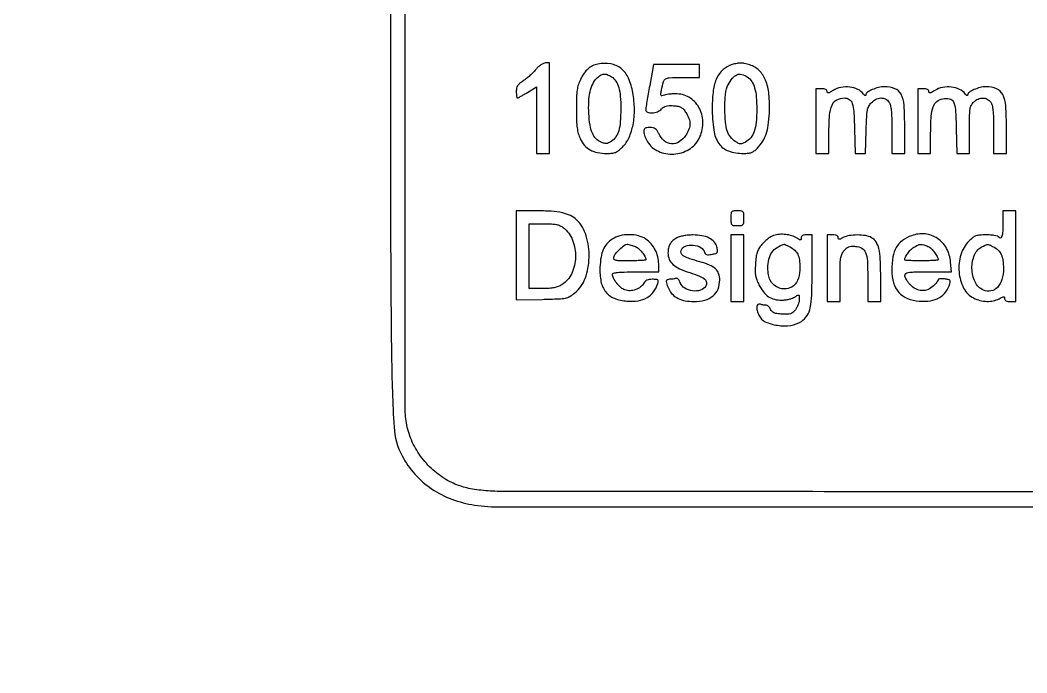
# Model space of a CAD drawing. Extents: x 56 to 1133, y 13 to 780.
# Drawn here: x 960.11 to 1006.15, y 685.38 to 715.21 of the extents above; entities that cross this region are included whole.
import ezdxf

# ---------------------------------------------------------------- set-up
doc = ezdxf.new("R2010")
doc.units = 0
doc.header["$MEASUREMENT"] = 0

msp = doc.modelspace()

# ---------------------------------------------------------------- linework, layer by layer
for points in [[(1017.40694, 575.895877, -0.000001), (1070.584681, 576.252606, -0.000002), (1122.697079, 576.601864, -0.000762)], [(949.508039, 401.901185, -0.000001), (949.529232, 360.757398, -0.000095)], [(949.909968, 360.762414, -0.000001), (949.931161, 401.901185, -0.259795)], [(529.032925, 286.436984, -0.000002), (529.83462, 265.012438, -0.000004), (530.769888, 240.009811, -0.000003), (531.839084, 211.4154, 0.000001), (532.991169, 180.601107, 0.000001), (534.178651, 148.843697, 0.000001), (535.23949, 120.47627, 0.000003), (535.941746, 101.701946, 0.000115)], [(1130.14234, 577.288816, 0.000001), (1112.945079, 577.188951, 0.000111)], [(1054.539, 779.665964, 0.000045), (1012.645805, 779.660199, 0.000367), (993.484772, 779.641753, 0.000073), (980.860027, 779.618477, 0.065274), (980.269703, 779.539886, 0.068288), (979.221637, 779.097905, 0.065374), (978.313972, 778.384684, 0.064634), (977.612773, 777.452935, 0.064077), (977.170214, 776.370364, 0.064089), (977.092796, 775.787679, 0.000248), (977.068698, 769.076013, 0.000682), (977.050804, 758.73792, 0.000086), (977.046404, 736.355024, 0.000079), (977.050394, 706.439779, 0.003156), (977.093901, 699.852335, 0.011139), (977.208069, 696.609751, 0.108434), (977.576789, 695.295359, 0.060292), (978.162521, 694.457229, 0.061293), (978.928359, 693.788287, 0.059922), (979.849985, 693.313348, 0.053366), (980.8947, 693.047141, 0.035728), (982.119406, 692.959489, 0.000005), (1054.580027, 692.958571, 0.000005), (1127.038215, 692.959144, 0.035582)], [(709.138363, 517.551959, 0.000072), (709.121796, 442.82444, 0.000019), (709.1172, 324.090018, -0.000009), (709.114218, 161.564965, -0.000147)], [(709.450724, 554.916273, 0.000002), (709.414274, 575.305401, 0.198447)], [(528.70788, 577.073614, 0.000003), (528.686579, 549.005158, 0.000159)], [(1130.319428, 549.297508, 0.000003), (1130.298148, 577.178284, 0.310328)], [(999.895262, 130.411957, -0.000016), (999.889323, 214.686923, -0.00001), (999.8874, 314.7966)], [(1055.1312, 693.652906, -0.000069), (1021.112034, 693.6461, -0.000238), (999.008298, 693.655279, -0.000033), (982.023297, 693.671557, -0.028092), (981.197714, 693.718829, -0.013466), (980.791635, 693.776176, -0.022569), (980.454763, 693.848808, -0.024887), (980.150267, 693.945424, -0.022067), (979.844114, 694.075276, -0.059124), (979.149334, 694.514145, -0.053227), (978.548775, 695.117647, -0.05326), (978.089482, 695.833922, -0.059366), (977.811922, 696.605856, -0.056694), (977.723738, 697.380759, -0.000011), (977.722823, 736.358283, -0.000011), (977.723684, 775.335814, -0.056695)], [(1131.442712, 775.016829, -0.000014), (1131.443689, 736.357733, -0.000014), (1131.442532, 697.691612, -0.046875)], [(949.534419, 437.103757, -0.000003), (949.50785, 417.314747, -0.198562)], [(949.93135, 417.399347, -0.000003), (949.904781, 437.177782, -0.000198)], [(867.494661, 577.364799, 0.000005), (856.344487, 577.379916, 0.00021)], [(1130.3406, 435.948782, 0.000028), (1130.336459, 510.110125, 0.000161)]]:
    msp.add_lwpolyline(points, format="xyb")
for points in [[(983.690387, 712.950168, -0.022616), (983.571454, 712.819768, -0.013624), (983.419552, 712.675714, -0.013634), (983.260435, 712.540496, -0.023131), (983.119337, 712.437434, 0.024324), (982.951082, 712.313919, 0.079063), (982.858973, 712.211226, 0.096279), (982.813086, 712.096791, 0.047382), (982.7982, 711.940058, 0.017871), (982.802104, 711.830865, 0.029055), (982.81409, 711.738877, 0.028956), (982.831171, 711.67072, 0.327881), (982.852293, 711.6552, 0.120591), (982.888087, 711.66396, 0.004501), (983.011289, 711.729524, 0.007923), (983.156113, 711.811275, 0.005465), (983.317593, 711.908218), (983.7288, 712.161236), (983.7288, 710.639218), (983.7288, 709.1172), (984.0249, 709.1172), (984.321, 709.1172), (984.321, 711.1899), (984.321, 713.2626), (984.13065, 713.256492, 0.104366), (984.038261, 713.233878, 0.039984), (983.92339, 713.166888, 0.036212), (983.802655, 713.069199, 0.030989)], [(986.526804, 713.200936, 0.063786), (986.286981, 713.123227, 0.069463), (986.082035, 712.989113, 0.06167), (985.903534, 712.789433, 0.037154), (985.742204, 712.515342, 0.034463), (985.638794, 712.262923, 0.044695), (985.581662, 712.019567, 0.02889), (985.554788, 711.698455, 0.006433), (985.5477, 711.1476, 0.006799), (985.554939, 710.615259, 0.025919), (985.581148, 710.284263, 0.038967), (985.63435, 710.033105, 0.036679), (985.726632, 709.787908, 0.069353), (985.920799, 709.486159, 0.088459), (986.176739, 709.277456, 0.080217), (986.509375, 709.156964, 0.046895), (986.932416, 709.1172, 0.023012), (987.178856, 709.128548, 0.073823), (987.338103, 709.167419, 0.075255), (987.477533, 709.250433, 0.024544), (987.655462, 709.411702, 0.0913), (987.954249, 709.845356, 0.058178), (988.138728, 710.431365, 0.050759), (988.199824, 711.129204, 0.038268), (988.130124, 711.89641, 0.063038), (987.931358, 712.555245, 0.117759), (987.594583, 712.99518, 0.130721), (987.122428, 713.207753, 0.087477)], [(988.899041, 712.218364, 0.002436), (988.830536, 711.840564, 0.003326), (988.772735, 711.499448, 0.002186), (988.727388, 711.212671, 0.038132), (988.7202, 711.118564, 0.312372), (988.797637, 711.006708, 0.101683), (989.006923, 710.973566, 0.079413), (989.258363, 711.025613, 0.11871), (989.442878, 711.151554, -0.061998), (989.5397, 711.23501, -0.08005), (989.646333, 711.28363, -0.061316), (989.783979, 711.303809, -0.022165), (989.981933, 711.299604, -0.02593), (990.195168, 711.274452, -0.082255), (990.330462, 711.227597, -0.088088), (990.438312, 711.141578, -0.032554), (990.557443, 710.987039, -0.057055), (990.694912, 710.72147, -0.091123), (990.74101, 710.470887, -0.091251), (990.694984, 710.220538, -0.057358), (990.557633, 709.955678, -0.100676), (990.251044, 709.654119, -0.159492), (989.898123, 709.560185, -0.163956), (989.565005, 709.693702, -0.1075), (989.3124, 710.025717, 0.034265), (989.234423, 710.166866, 0.100094), (989.157135, 710.246135, 0.106546), (989.058099, 710.286409, 0.041846), (988.91055, 710.299769, 0.025168), (988.76358, 710.293347, 0.127579), (988.687121, 710.26563, 0.181705), (988.648253, 710.209987, 0.063063), (988.635916, 710.11125, 0.061517), (988.647419, 710.019368, 0.024265), (988.68465, 709.897255, 0.023574), (988.738137, 709.767723, 0.027209), (988.801375, 709.650057, 0.151786), (989.295521, 709.214926, 0.121013), (989.99768, 709.087263, 0.118449), (990.690859, 709.299265, 0.141685), (991.15798, 709.794, 0.111232), (991.335965, 710.480591, 0.122246), (991.192102, 711.151628, 0.131667), (990.76444, 711.642883, 0.139775), (990.158141, 711.840386, 0.016756), (989.997896, 711.840972, 0.014762), (989.831021, 711.831051, 0.014995), (989.681048, 711.813136, 0.042655), (989.578778, 711.788744, -0.026336), (989.459108, 711.756044, -0.311396), (989.416855, 711.773397, -0.185897), (989.405037, 711.828909, -0.010324), (989.437044, 712.006328, -0.017267), (989.530576, 712.399293, -0.189594), (989.625957, 712.526618, -0.132126), (989.797228, 712.5778, -0.006915), (990.375601, 712.5858), (991.1736, 712.5858), (991.1736, 712.8819), (991.1736, 713.178), (990.125741, 713.178), (989.077882, 713.178)], [(992.66616, 713.175614, 0.107039), (992.253759, 712.947944, 0.105487), (991.969906, 712.56901, 0.076741), (991.807606, 712.0036, 0.032012), (991.758038, 711.209607, 0.033784), (991.829028, 710.185324, 0.116), (992.067091, 709.56734, 0.160441), (992.503613, 709.232763, 0.084143), (993.185455, 709.1172, 0.022907), (993.408178, 709.127409, 0.065947), (993.558672, 709.161586, 0.076682), (993.682037, 709.230281, 0.039397), (993.813014, 709.34985, 0.043514), (994.066251, 709.672681, 0.060932), (994.227672, 710.001388, 0.050978), (994.322696, 710.401982, 0.021123), (994.372117, 710.957088, 0.033953), (994.353597, 711.82544, 0.074252), (994.197468, 712.470599, 0.102245), (993.903898, 712.909576, 0.12222), (993.476793, 713.162314, 0.01581), (993.225596, 713.228998, 0.052914), (993.056688, 713.249731, 0.056763), (992.893499, 713.233852, 0.020191)], [(987.149521, 712.623976, -0.101606), (987.350759, 712.423878, -0.075966), (987.482643, 712.139382, -0.051883), (987.556008, 711.73337, -0.018819), (987.577963, 711.1476, -0.01885), (987.555605, 710.55743, -0.053121), (987.481094, 710.151884, -0.077908), (987.346131, 709.867677, -0.098292), (987.138771, 709.66418, -0.035363), (987.017432, 709.596413, -0.091224), (986.920747, 709.571033, -0.086952), (986.818574, 709.581152, -0.03014), (986.678037, 709.629672, -0.106362), (986.444778, 709.790843, -0.087177), (986.278299, 710.044763, -0.062402), (986.170975, 710.415522, -0.025759), (986.115786, 710.9361, -0.025423), (986.113995, 711.482549, -0.043569), (986.175134, 711.933888, -0.053599), (986.297151, 712.291496, -0.087594), (986.480334, 712.553225, -0.050443), (986.648585, 712.690567, -0.120189), (986.799474, 712.744719, -0.120772), (986.957877, 712.723196, -0.051198)], [(993.363313, 712.617043, -0.097668), (993.564509, 712.407494, -0.071949), (993.698007, 712.113852, -0.050872), (993.773192, 711.703912, -0.019978), (993.796069, 711.129167, -0.023429), (993.768474, 710.542705, -0.059985), (993.678475, 710.12798, -0.084449), (993.518081, 709.835784, -0.098831), (993.277199, 709.631547, -0.028892), (993.144807, 709.567845, -0.109535), (993.054861, 709.552174, -0.107044), (992.965602, 709.575821, -0.026953), (992.834809, 709.651779, -0.081989), (992.597695, 709.869879, -0.085715), (992.447653, 710.14948, -0.059432), (992.366427, 710.544526, -0.019547), (992.339707, 711.138282, -0.008907), (992.344688, 711.555836, -0.025344), (992.36805, 711.845705, -0.035922), (992.413151, 712.064915, -0.050601), (992.486345, 712.250404, -0.046665), (992.685123, 712.560376, -0.128532), (992.889892, 712.716578, -0.163539), (993.112516, 712.732586, -0.089888)], [(997.28595, 711.994527, -0.010993), (997.138392, 711.908951, -0.088236), (997.064345, 711.883792, -0.292648), (997.026617, 711.900543, -0.146926), (997.011, 711.952543, 0.155083), (996.9938, 712.006665, 0.12455), (996.947131, 712.046579, 0.081373), (996.868473, 712.070681, 0.033749), (996.7572, 712.0782), (996.5034, 712.0782), (996.5034, 710.5977), (996.5034, 709.1172), (996.7995, 709.1172), (997.0956, 709.1172), (997.0956, 710.035176, -0.018035), (997.125495, 710.863719, -0.084546), (997.238833, 711.325212, -0.164087), (997.456189, 711.565761, -0.128381), (997.798779, 711.6552, -0.148428), (998.024068, 711.586815, -0.16662), (998.160908, 711.407251, -0.064991), (998.232561, 711.037019, -0.008825), (998.26715, 710.246429), (998.296601, 709.1172), (998.533401, 709.1172), (998.770202, 709.1172), (998.800051, 710.167938, -0.004224), (998.823476, 710.803371, -0.034457), (998.856573, 711.091972, -0.07476), (998.919593, 711.274579, -0.068295), (999.034997, 711.436938, -0.084102), (999.240472, 711.592712, -0.11129), (999.466743, 711.652711, -0.125259), (999.677175, 711.607487, -0.12537), (999.840303, 711.467176, -0.094563), (999.905721, 711.321644, -0.03263), (999.944594, 711.093333, -0.020483), (999.966072, 710.74987, -0.005373), (999.972, 710.198176), (999.972, 709.1172), (1000.2681, 709.1172), (1000.5642, 709.1172), (1000.5642, 710.305801, 0.015988), (1000.531526, 711.327391, 0.100763), (1000.395845, 711.827762, 0.190608), (1000.117124, 712.07642, 0.088167), (999.631065, 712.1628, 0.059152), (999.358931, 712.130493, 0.04593), (999.076406, 712.034312, 0.046687), (998.85144, 711.90752, 0.237713), (998.784909, 711.78501, -0.23312), (998.774202, 711.764876, -0.266013), (998.752736, 711.762636, -0.094536), (998.719047, 711.785909, -0.030752), (998.679159, 711.831731, 0.117379), (998.415623, 712.045859, 0.08327), (998.048371, 712.15245, 0.078926), (997.647102, 712.135907, 0.087422)], [(1001.93895, 711.994527, -0.010993), (1001.791392, 711.908951, -0.088236), (1001.717345, 711.883792, -0.292648), (1001.679617, 711.900543, -0.146926), (1001.664, 711.952543, 0.155083), (1001.6468, 712.006665, 0.12455), (1001.600131, 712.046579, 0.081373), (1001.521473, 712.070681, 0.033749), (1001.4102, 712.0782), (1001.1564, 712.0782), (1001.1564, 710.5977), (1001.1564, 709.1172), (1001.4525, 709.1172), (1001.7486, 709.1172), (1001.7486, 710.050517, -0.014904), (1001.771374, 710.814383, -0.069658), (1001.858043, 711.244806, -0.134108), (1002.027097, 711.489585, -0.129291), (1002.299415, 711.618653, -0.09927), (1002.615899, 711.614714, -0.237819), (1002.793826, 711.471623, -0.091523), (1002.881351, 711.120047, -0.009286), (1002.918405, 710.256521), (1002.94611, 709.1172), (1003.235655, 709.1172), (1003.5252, 709.1172), (1003.5252, 710.202253, -0.003578), (1003.529999, 710.872781, -0.034708), (1003.553752, 711.155906, -0.084177), (1003.610611, 711.326883, -0.082084), (1003.721003, 711.471253, -0.084362), (1003.921565, 711.604343, -0.1061), (1004.139292, 711.649869, -0.117604), (1004.339765, 711.600935, -0.122162), (1004.493303, 711.467176, -0.094563), (1004.558721, 711.321644, -0.03263), (1004.597594, 711.093333, -0.020483), (1004.619072, 710.74987, -0.005373), (1004.625, 710.198176), (1004.625, 709.1172), (1004.9211, 709.1172), (1005.2172, 709.1172), (1005.2172, 710.262017, 0.016438), (1005.183268, 711.293878, 0.097965), (1005.044899, 711.811826, 0.186483), (1004.764022, 712.071247, 0.094524), (1004.284065, 712.1628, 0.059152), (1004.011931, 712.130493, 0.04593), (1003.729406, 712.034312, 0.046687), (1003.50444, 711.90752, 0.237713), (1003.437909, 711.78501, -0.23312), (1003.427202, 711.764876, -0.266013), (1003.405736, 711.762636, -0.094536), (1003.372047, 711.785909, -0.030752), (1003.332159, 711.831731, 0.117379), (1003.068623, 712.045859, 0.08327), (1002.701371, 712.15245, 0.078926), (1002.300102, 712.135907, 0.087422)], [(982.7982, 704.457806), (982.7982, 702.421011), (983.975056, 702.448556, 0.003295), (984.745889, 702.47168, 0.038616), (985.044372, 702.505787, 0.082981), (985.246825, 702.581195, 0.03954), (985.476706, 702.738861, 0.137232), (985.948532, 703.402813, 0.080353), (986.128943, 704.368436, 0.079259), (985.995994, 705.355804, 0.125563), (985.558134, 706.083209, 0.085864), (985.281123, 706.275919, 0.054956), (984.908959, 706.402027, 0.039049), (984.400913, 706.473025, 0.015199), (983.691337, 706.4946), (982.7982, 706.4946)], [(992.6118, 706.1562, 0.01583), (992.618554, 705.942921, 0.165362), (992.651456, 705.863121, 0.192545), (992.723892, 705.826187, 0.022778), (992.9079, 705.8178, 0.022778), (993.091908, 705.826187, 0.192545), (993.164344, 705.863121, 0.165362), (993.197246, 705.942921, 0.01583), (993.204, 706.1562, 0.01583), (993.197246, 706.369479, 0.165362), (993.164344, 706.449279, 0.192545), (993.091908, 706.486213, 0.022778), (992.9079, 706.4946, 0.022778), (992.723892, 706.486213, 0.192545), (992.651456, 706.449279, 0.165362), (992.618554, 706.369479, 0.01583)], [(1005.048, 705.8601, -0.014667), (1005.037009, 705.485477, -0.077281), (1004.993674, 705.285036, -0.375637), (1004.922949, 705.247768, -0.198426), (1004.8365, 705.3102, 0.199448), (1004.790413, 705.343346, 0.019429), (1004.652761, 705.369949, 0.022247), (1004.479684, 705.388639, 0.015773), (1004.284427, 705.3948, 0.016248), (1003.988372, 705.385177, 0.071623), (1003.817968, 705.349215, 0.082793), (1003.676898, 705.269154, 0.026003), (1003.495931, 705.106091, 0.124763), (1003.128243, 704.488719, 0.093127), (1003.046295, 703.697426, 0.097991), (1003.255289, 702.964791, 0.157742), (1003.710653, 702.510109, 0.055136), (1004.004082, 702.39913, 0.056128), (1004.312899, 702.355835, 0.058083), (1004.613556, 702.38263, 0.068187), (1004.883001, 702.478273, -0.008965), (1005.030829, 702.551389, -0.110798), (1005.0917, 702.565045, -0.323694), (1005.122203, 702.542987, -0.079818), (1005.1326, 702.478273, 0.14704), (1005.149513, 702.422004, 0.129809), (1005.195338, 702.381106, 0.084461), (1005.273572, 702.356738, 0.033369), (1005.3864, 702.3492), (1005.6402, 702.3492), (1005.6402, 704.4219), (1005.6402, 706.4946), (1005.3441, 706.4946), (1005.048, 706.4946)], [(984.946451, 705.725203, -0.133551), (985.370088, 705.154726, -0.099554), (985.507014, 704.379215, -0.101974), (985.333261, 703.62676, -0.147823), (984.884694, 703.119125, -0.043905), (984.712949, 703.032786, -0.045323), (984.530566, 702.97886, -0.03517), (984.30507, 702.950162, -0.01407), (983.993764, 702.9414), (983.3904, 702.9414), (983.3904, 704.4219), (983.3904, 705.9024), (984.055791, 705.9024, -0.010282), (984.414178, 705.895029, -0.038834), (984.636875, 705.868457, -0.059564), (984.799464, 705.815411, -0.058104)], [(987.188761, 705.201292, 0.063567), (986.940077, 704.983421, 0.078061), (986.774048, 704.72358, 0.063488), (986.674024, 704.383391, 0.027676), (986.625146, 703.9143, 0.060223), (986.672323, 703.258535, 0.121078), (986.888716, 702.790533, 0.13074), (987.283738, 702.498439, 0.076271), (987.861728, 702.366482, 0.055768), (988.374708, 702.386608, 0.093006), (988.781465, 702.528715, 0.104378), (989.077761, 702.793658, 0.086003), (989.266992, 703.17405, 0.045931), (989.288608, 703.281659, 0.258211), (989.266628, 703.333798, 0.152882), (989.199802, 703.359185, 0.014911), (989.024978, 703.3644, 0.033502), (988.88027, 703.354693, 0.071928), (988.772956, 703.324117, 0.08852), (988.692986, 703.26967, 0.076414), (988.631915, 703.188315, -0.108827), (988.484854, 703.016595, -0.075413), (988.259142, 702.894674, -0.074004), (988.002749, 702.843507, -0.096465), (987.766421, 702.877557, -0.097738), (987.584181, 702.984405, -0.044223), (987.39324, 703.186405, -0.044073), (987.24414, 703.413589, -0.123042), (987.197716, 703.59705, -0.354252), (987.240113, 703.649701, -0.028072), (987.430056, 703.679541, -0.020166), (987.738631, 703.697884, -0.004761), (988.2549, 703.7028), (989.3124, 703.7028), (989.3124, 704.06367, 0.06111), (989.271818, 704.394473, 0.058732), (989.152365, 704.710422, 0.059213), (988.963902, 704.987628, 0.064208), (988.720243, 705.20445, 0.09108), (988.382232, 705.354298, 0.059493), (987.957469, 705.40413, 0.059312), (987.531248, 705.352499, 0.088594)], [(990.139377, 705.262925, 0.057886), (989.958251, 705.135563, 0.079447), (989.832646, 704.981422, 0.077974), (989.759849, 704.793486, 0.05353), (989.7354, 704.565771, 0.10401), (989.795347, 704.280706, 0.106681), (989.964789, 704.046893, 0.076504), (990.266923, 703.849625, 0.030083), (990.73249, 703.671419, -0.018568), (991.176495, 703.513082, -0.081212), (991.414522, 703.369834, -0.181239), (991.498068, 703.219908, -0.180046), (991.462794, 703.051506, -0.180374), (991.220792, 702.867099, -0.106041), (990.853652, 702.83658, -0.104055), (990.500707, 702.959734, -0.168258), (990.299257, 703.201681, 0.03562), (990.252339, 703.303411, 0.072174), (990.19928, 703.373579, 0.10676), (990.144022, 703.408729, 0.182031), (990.089996, 703.408389, -0.035347), (990.034548, 703.391495, -0.016886), (989.961365, 703.377322, -0.016646), (989.883599, 703.367609, -0.022744), (989.813081, 703.3644, 0.11992), (989.704431, 703.337961, 0.263808), (989.6593, 703.268705, 0.109494), (989.6799, 703.13811, 0.017126), (989.784237, 702.897273, 0.09095), (989.952826, 702.663341, 0.078617), (990.201582, 702.490213, 0.067858), (990.525608, 702.384415, 0.045053), (990.915637, 702.3492, 0.063079), (991.421874, 702.413321, 0.110528), (991.796293, 702.604524, 0.125263), (992.023872, 702.917141, 0.095295), (992.1042, 703.334784, 0.086876), (992.053384, 703.625037, 0.122272), (991.90779, 703.8425, 0.087819), (991.636601, 704.013392, 0.028895), (991.188758, 704.166458, -0.008111), (990.728202, 704.302784, -0.045518), (990.491301, 704.401545, -0.100493), (990.370683, 704.50034, -0.172742), (990.3276, 704.621323, -0.271146), (990.456484, 704.841514, -0.123352), (990.790066, 704.932477, -0.106118), (991.164871, 704.860124, -0.190011), (991.3851, 704.643266, 0.053086), (991.43988, 704.548392, 0.135304), (991.501514, 704.49935, 0.116204), (991.585849, 704.48472, 0.033943), (991.717331, 704.50157, 0.014782), (991.921436, 704.548259, 0.171345), (991.988385, 704.593459, 0.201879), (992.006344, 704.667115, 0.021669), (991.970226, 704.842967, 0.123309), (991.846617, 705.073994, 0.092561), (991.616081, 705.249081, 0.073639), (991.287462, 705.357226, 0.04427), (990.8775, 705.391097, 0.021261), (990.665121, 705.380774, 0.020215), (990.450747, 705.352419, 0.020805), (990.26274, 705.311651, 0.060591)], [(994.565629, 705.364274, 0.054496), (994.437207, 705.305108, 0.02694), (994.288261, 705.204411, 0.026365), (994.143371, 705.082107, 0.034789), (994.025923, 704.955392, 0.03319), (993.893827, 704.767017, 0.057694), (993.81433, 704.593649, 0.047056), (993.767195, 704.383494, 0.01539), (993.736785, 704.067092, 0.014423), (993.725176, 703.746507, 0.043259), (993.74248, 703.528228, 0.051426), (993.794892, 703.337617, 0.027698), (993.895791, 703.115553, 0.043238), (994.1065, 702.785574, 0.080813), (994.336741, 702.569002, 0.089199), (994.607182, 702.449652, 0.063285), (994.937464, 702.412744, 0.029824), (995.10131, 702.425014, 0.02498), (995.272697, 702.456968, 0.025715), (995.426702, 702.502204, 0.060806), (995.533758, 702.555055, -0.011232), (995.670295, 702.640197, -0.258849), (995.714635, 702.641462, -0.267433), (995.738261, 702.604612, -0.011871), (995.742, 702.447159, -0.05821), (995.729148, 702.337139, -0.032399), (995.689547, 702.20791, -0.031864), (995.63181, 702.080621, -0.044272), (995.563437, 701.975813, -0.04245), (995.448464, 701.852734, -0.104575), (995.342076, 701.790943, -0.077696), (995.20074, 701.76774, -0.016411), (994.950087, 701.774054, -0.016418), (994.718559, 701.795142, -0.067736), (994.582904, 701.831074, -0.108275), (994.495632, 701.892058, -0.083127), (994.431789, 701.98965, 0.057662), (994.389271, 702.062444, 0.056659), (994.331032, 702.124085, 0.061779), (994.266635, 702.166015, 0.113931), (994.206058, 702.18, -0.028787), (994.141897, 702.183697, -0.017205), (994.066306, 702.195084, -0.017197), (993.99157, 702.211665, -0.028433), (993.930019, 702.231351, 0.285912), (993.842129, 702.214397, 0.189646), (993.796236, 702.119012, 0.085403), (993.813526, 701.940956, 0.040105), (993.892522, 701.722758, 0.178472), (994.187073, 701.425457, 0.073541), (994.73862, 701.260868, 0.069878), (995.352002, 701.258628, 0.114512), (995.835239, 701.44268, 0.101231), (996.095599, 701.707407, 0.09261), (996.241374, 702.061425, 0.044023), (996.31021, 702.642417, 0.006733), (996.329425, 703.80855), (996.3342, 705.3948), (996.0804, 705.3948, 0.032632), (995.964365, 705.387219, 0.091091), (995.887038, 705.362264, 0.14007), (995.842854, 705.319234, 0.130812), (995.8266, 705.25817, -0.048113), (995.819676, 705.186385, -0.33921), (995.795057, 705.164599, -0.151243), (995.748736, 705.175436, -0.011106), (995.63625, 705.244753, 0.067953), (995.40404, 705.353725, 0.048012), (995.121689, 705.413058, 0.047455), (994.828972, 705.417841, 0.061162)], [(997.011, 703.872), (997.011, 702.3492), (997.3071, 702.3492), (997.6032, 702.3492), (997.6032, 703.395291, -0.004527), (997.608721, 704.005036, -0.030357), (997.632561, 704.306928, -0.061755), (997.684967, 704.501692, -0.070193), (997.781998, 704.668686, -0.039681), (997.891128, 704.786812, -0.095253), (997.991953, 704.849423, -0.083908), (998.116776, 704.874512, -0.026058), (998.308769, 704.870445, -0.106371), (998.605654, 704.783393, -0.179827), (998.774087, 704.590488, -0.079727), (998.852457, 704.209376, -0.010622), (998.870953, 703.38555), (998.8722, 702.3492), (999.1683, 702.3492), (999.4644, 702.3492), (999.463928, 703.42785, 0.010446), (999.445867, 704.274511, 0.045876), (999.379191, 704.769456, 0.085135), (999.2513, 705.075821, 0.132831), (999.041662, 705.267764, 0.079365), (998.764393, 705.359295, 0.039236), (998.393859, 705.389756, 0.039252), (998.024445, 705.362044, 0.082053), (997.75125, 705.272396, -0.010503), (997.618011, 705.206414, -0.110711), (997.559062, 705.193338, -0.312792), (997.529168, 705.214167, -0.089224), (997.5186, 705.272917, 0.164499), (997.501097, 705.324679, 0.11828), (997.453409, 705.363493, 0.077891), (997.374272, 705.387302, 0.034207), (997.2648, 705.3948), (997.011, 705.3948)], [(1000.873429, 705.358759, 0.071106), (1000.454346, 705.134158, 0.104453), (1000.176938, 704.823358, 0.089382), (1000.022275, 704.389241, 0.04083), (999.972603, 703.7874, 0.067846), (1000.051929, 703.202291, 0.113889), (1000.287315, 702.768369, 0.118023), (1000.681976, 702.491357, 0.076355), (1001.228528, 702.366482, 0.055847), (1001.739175, 702.386597, 0.091866), (1002.146319, 702.527952, 0.103574), (1002.443056, 702.79021, 0.088095), (1002.630756, 703.164483, 0.061753), (1002.64726, 703.263138, 0.226612), (1002.623071, 703.319831, 0.13416), (1002.551932, 703.354642, 0.018037), (1002.385765, 703.380145, 0.022297), (1002.271233, 703.388363, 0.037235), (1002.174762, 703.383788, 0.044483), (1002.105787, 703.369033, 0.328937), (1002.087, 703.343567, -0.142088), (1002.075606, 703.304282, -0.018769), (1002.026001, 703.232101, -0.02054), (1001.958864, 703.149199, -0.015904), (1001.879345, 703.064455, -0.098122), (1001.630327, 702.897802, -0.111868), (1001.348177, 702.848976, -0.107551), (1001.063943, 702.926336, -0.08506), (1000.809642, 703.119547, -0.02753), (1000.715706, 703.23191, -0.028884), (1000.636299, 703.352186, -0.030142), (1000.580477, 703.463314, -0.101657), (1000.5642, 703.542547, -0.239477), (1000.608725, 703.630178, -0.120998), (1000.7263, 703.678476, -0.034295), (1000.980468, 703.69895, -0.002954), (1001.632176, 703.7028), (1002.700152, 703.7028), (1002.662677, 704.154702, 0.10466), (1002.476903, 704.774303, 0.120225), (1002.061671, 705.229824, 0.123219), (1001.492077, 705.435892, 0.113467)], [(988.202546, 704.878028, -0.089648), (988.371726, 704.78245, -0.045769), (988.544981, 704.609493, -0.045796), (988.678761, 704.415307, -0.128635), (988.7202, 704.256901, -0.392028), (988.702831, 704.238153, -0.003674), (988.498865, 704.22406, -0.009624), (988.255632, 704.213743, -0.005785), (987.96672, 704.2104, -0.003869), (987.49559, 704.214046, -0.055089), (987.328943, 704.235078, -0.232773), (987.265401, 704.287844, -0.170669), (987.257749, 704.380603, -0.112002), (987.33467, 704.528768, -0.024851), (987.531006, 704.738838, -0.022152), (987.744446, 704.928009, -0.171887), (987.868067, 704.9718, -0.061154), (987.907646, 704.966941, -0.007256), (987.993333, 704.944254, -0.008581), (988.094752, 704.913935, -0.006942)], [(995.320693, 704.844024, -0.069059), (995.530414, 704.695833, -0.093141), (995.667373, 704.508779, -0.075951), (995.744303, 704.255287, -0.032156), (995.772333, 703.900054, -0.081846), (995.699299, 703.413111, -0.135098), (995.472551, 703.067601, -0.162669), (995.134992, 702.925304, -0.132632), (994.747666, 702.998709, -0.078797), (994.550395, 703.136084, -0.085368), (994.411658, 703.324412, -0.073758), (994.33046, 703.571633, -0.04255), (994.3038, 703.884345, -0.059005), (994.350885, 704.28195, -0.092117), (994.490904, 704.595945, -0.099293), (994.725059, 704.822852, -0.078697), (995.048251, 704.965121, -0.165984), (995.066015, 704.963851, -0.004481), (995.138738, 704.932304, -0.008853), (995.224169, 704.892506, -0.005895)], [(1001.624064, 704.87073, -0.087474), (1001.769185, 704.771014, -0.03704), (1001.925524, 704.59284, -0.036151), (1002.050432, 704.399629, -0.126069), (1002.087, 704.256901, -0.392299), (1002.069611, 704.238149, -0.0036), (1001.863339, 704.22406, -0.009525), (1001.617549, 704.213743, -0.005725), (1001.3256, 704.2104, -0.004717), (1001.033647, 704.213154, -0.007854), (1000.787861, 704.221656, -0.002462), (1000.578804, 704.23321, -0.396709), (1000.5642, 704.248719, -0.116695), (1000.595, 704.378891, -0.037546), (1000.697653, 704.550244, -0.037795), (1000.833064, 704.714197, -0.062488), (1000.972479, 704.826955, -0.029604), (1001.156604, 704.926607, -0.092717), (1001.29233, 704.961551, -0.093507), (1001.430858, 704.944933, -0.030425)], [(1004.626693, 704.844024, -0.071524), (1004.840244, 704.691551, -0.09535), (1004.977997, 704.4977, -0.076108), (1005.052955, 704.232805, -0.03097), (1005.0762, 703.857885, -0.068654), (1005.007375, 703.359005, -0.119107), (1004.803809, 702.99617, -0.159926), (1004.504231, 702.830462, -0.155129), (1004.160551, 702.871806, -0.176052), (1003.782852, 703.242514, -0.106537), (1003.635916, 703.859124, -0.106816), (1003.756114, 704.480219, -0.177692), (1004.1174, 704.863626, -0.009158), (1004.289964, 704.945936, -0.116832), (1004.35987, 704.959681, -0.10355), (1004.431408, 704.941808, -0.006513)]]:
    msp.add_lwpolyline(points, format="xyb", close=True)
msp.add_lwpolyline([(992.6118, 703.872), (992.6118, 702.3492), (992.9079, 702.3492), (993.204, 702.3492), (993.204, 703.872), (993.204, 705.3948), (992.9079, 705.3948), (992.6118, 705.3948)], close=True)

doc.saveas('drawing.dxf')
